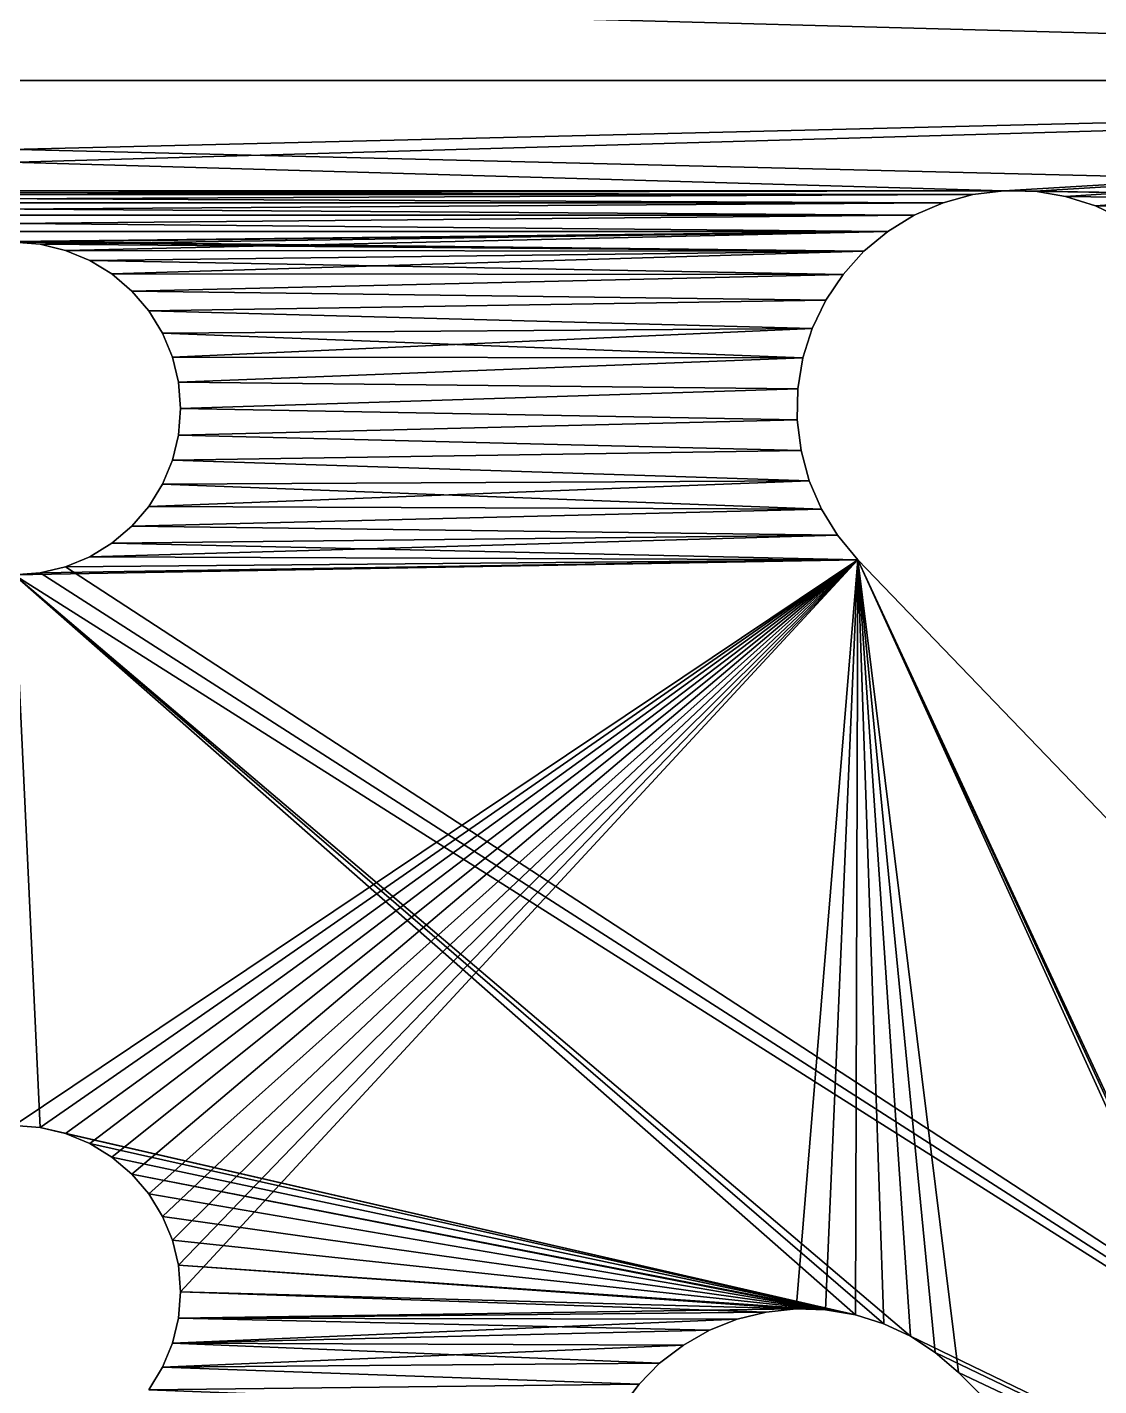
# Model space of a CAD drawing. Header units: millimetres. Extents: x -48.7 to 48.7, y -48.7 to 48.7.
# Drawn here: x 0.12 to 9.94, y 12.61 to 25.06 of the extents above; entities that cross this region are included whole.
import ezdxf

# ---------------------------------------------------------------- set-up
doc = ezdxf.new("R2010")
doc.units = ezdxf.units.MM
doc.header["$LTSCALE"] = 65.185185
for name, color, linetype in [('1', 7, 'CONTINUOUS'), ('103', 7, 'CONTINUOUS'), ('104', 7, 'CONTINUOUS'), ('125', 7, 'CONTINUOUS'), ('126', 7, 'CONTINUOUS'), ('2', 7, 'CONTINUOUS'), ('49', 7, 'CONTINUOUS'), ('50', 7, 'CONTINUOUS'), ('51', 7, 'CONTINUOUS'), ('52', 7, 'CONTINUOUS')]:
    doc.layers.add(name, color=color, linetype=linetype)

msp = doc.modelspace()

# ---------------------------------------------------------------- linework, layer by layer
at = {"layer": '1', "linetype": 'CONTINUOUS'}
for points in [[(-24.575, 25.947), (25.947, 24.575), (-25.947, 24.575), (-24.575, 25.947)], [(24.575, 25.947), (25.947, 24.575), (-24.575, 25.947), (24.575, 25.947)], [(25.947, 24.575), (27.399, 23.276), (-25.947, 24.575), (25.947, 24.575)], [(-25.947, 24.575), (27.399, 23.276), (9.069, 23.563), (-25.947, 24.575)], [(-9.069, 23.563), (-25.947, 24.575), (9.069, 23.563), (-9.069, 23.563)], [(-8.785, 23.529), (-9.069, 23.563), (8.785, 23.529), (-8.785, 23.529)], [(8.785, 23.529), (-9.069, 23.563), (9.069, 23.563), (8.785, 23.529)], [(9.069, 23.563), (27.399, 23.276), (9.355, 23.558), (9.069, 23.563)], [(9.355, 23.558), (27.399, 23.276), (9.635, 23.512), (9.355, 23.558)], [(-8.512, 23.454), (-8.785, 23.529), (8.512, 23.454), (-8.512, 23.454)], [(8.512, 23.454), (-8.785, 23.529), (8.785, 23.529), (8.512, 23.454)], [(-8.248, 23.34), (-8.512, 23.454), (8.248, 23.34), (-8.248, 23.34)], [(8.248, 23.34), (-8.512, 23.454), (8.512, 23.454), (8.248, 23.34)], [(9.635, 23.512), (27.399, 23.276), (9.909, 23.426), (9.635, 23.512)], [(9.909, 23.426), (27.399, 23.276), (10.163, 23.304), (9.909, 23.426)], [(-8.007, 23.191), (-8.248, 23.34), (8.007, 23.191), (-8.007, 23.191)], [(8.007, 23.191), (-8.248, 23.34), (8.248, 23.34), (8.007, 23.191)], [(0, 23.091), (-8.007, 23.191), (7.787, 23.008), (0, 23.091)], [(7.787, 23.008), (-8.007, 23.191), (8.007, 23.191), (7.787, 23.008)], [(0.239, 23.073), (0, 23.091), (7.787, 23.008), (0.239, 23.073)], [(0.471, 23.017), (0.239, 23.073), (7.787, 23.008), (0.471, 23.017)], [(0.693, 22.925), (0.471, 23.017), (7.787, 23.008), (0.693, 22.925)], [(7.595, 22.796), (0.693, 22.925), (7.787, 23.008), (7.595, 22.796)], [(0.895, 22.801), (0.693, 22.925), (7.595, 22.796), (0.895, 22.801)], [(1.079, 22.644), (0.895, 22.801), (7.595, 22.796), (1.079, 22.644)], [(7.437, 22.56), (1.079, 22.644), (7.595, 22.796), (7.437, 22.56)], [(1.233, 22.464), (1.079, 22.644), (7.437, 22.56), (1.233, 22.464)], [(7.313, 22.301), (1.233, 22.464), (7.437, 22.56), (7.313, 22.301)], [(1.359, 22.258), (1.233, 22.464), (7.313, 22.301), (1.359, 22.258)], [(7.228, 22.031), (1.359, 22.258), (7.313, 22.301), (7.228, 22.031)], [(1.45, 22.039), (1.359, 22.258), (7.228, 22.031), (1.45, 22.039)], [(1.505, 21.809), (1.45, 22.039), (7.228, 22.031), (1.505, 21.809)], [(7.182, 21.748), (1.505, 21.809), (7.228, 22.031), (7.182, 21.748)], [(1.525, 21.567), (1.505, 21.809), (7.182, 21.748), (1.525, 21.567)], [(7.175, 21.463), (1.525, 21.567), (7.182, 21.748), (7.175, 21.463)], [(1.505, 21.324), (1.525, 21.567), (7.175, 21.463), (1.505, 21.324)], [(7.211, 21.181), (1.505, 21.324), (7.175, 21.463), (7.211, 21.181)], [(1.45, 21.095), (1.505, 21.324), (7.211, 21.181), (1.45, 21.095)], [(7.286, 20.903), (1.45, 21.095), (7.211, 21.181), (7.286, 20.903)], [(1.359, 20.875), (1.45, 21.095), (7.286, 20.903), (1.359, 20.875)], [(1.233, 20.67), (1.359, 20.875), (7.398, 20.645), (1.233, 20.67)], [(7.398, 20.645), (1.359, 20.875), (7.286, 20.903), (7.398, 20.645)], [(1.079, 20.489), (1.233, 20.67), (7.398, 20.645), (1.079, 20.489)], [(7.546, 20.405), (1.079, 20.489), (7.398, 20.645), (7.546, 20.405)], [(0.895, 20.333), (1.079, 20.489), (7.546, 20.405), (0.895, 20.333)], [(0.693, 20.209), (0.895, 20.333), (7.731, 20.18), (0.693, 20.209)], [(7.731, 20.18), (0.895, 20.333), (7.546, 20.405), (7.731, 20.18)], [(0.471, 20.117), (0.693, 20.209), (7.731, 20.18), (0.471, 20.117)], [(20.125, 7.298), (0.471, 20.117), (7.731, 20.18), (20.125, 7.298)], [(0, 20.042), (0.239, 20.061), (20.125, 7.298), (0, 20.042)], [(0.239, 20.061), (0.471, 20.117), (20.125, 7.298), (0.239, 20.061)], [(0, 14.995), (0, 20.042), (0.239, 14.977), (0, 14.995)], [(0.239, 14.977), (0, 20.042), (7.708, 13.259), (0.239, 14.977)], [(7.708, 13.259), (0, 20.042), (7.97, 13.177), (7.708, 13.259)], [(7.97, 13.177), (0, 20.042), (8.212, 13.063), (7.97, 13.177)], [(8.212, 13.063), (0, 20.042), (20.125, 7.298), (8.212, 13.063)], [(0.471, 14.92), (0.239, 14.977), (7.708, 13.259), (0.471, 14.92)], [(0.693, 14.829), (0.471, 14.92), (7.708, 13.259), (0.693, 14.829)], [(0.895, 14.704), (0.693, 14.829), (7.708, 13.259), (0.895, 14.704)], [(1.079, 14.548), (0.895, 14.704), (7.708, 13.259), (1.079, 14.548)], [(1.233, 14.367), (1.079, 14.548), (7.436, 13.306), (1.233, 14.367)], [(7.436, 13.306), (1.079, 14.548), (7.708, 13.259), (7.436, 13.306)], [(1.359, 14.162), (1.233, 14.367), (7.436, 13.306), (1.359, 14.162)], [(1.45, 13.943), (1.359, 14.162), (7.436, 13.306), (1.45, 13.943)], [(1.505, 13.713), (1.45, 13.943), (7.436, 13.306), (1.505, 13.713)], [(1.525, 13.47), (1.505, 13.713), (7.165, 13.315), (1.525, 13.47)], [(7.165, 13.315), (1.505, 13.713), (7.436, 13.306), (7.165, 13.315)], [(1.505, 13.228), (1.525, 13.47), (6.891, 13.285), (1.505, 13.228)], [(6.891, 13.285), (1.525, 13.47), (7.165, 13.315), (6.891, 13.285)], [(1.45, 12.998), (1.505, 13.228), (6.372, 13.118), (1.45, 12.998)], [(6.624, 13.219), (1.505, 13.228), (6.891, 13.285), (6.624, 13.219)], [(6.372, 13.118), (1.505, 13.228), (6.624, 13.219), (6.372, 13.118)], [(6.132, 12.981), (1.45, 12.998), (6.372, 13.118), (6.132, 12.981)], [(1.359, 12.779), (1.45, 12.998), (5.914, 12.815), (1.359, 12.779)], [(5.914, 12.815), (1.45, 12.998), (6.132, 12.981), (5.914, 12.815)], [(8.44, 12.914), (8.212, 13.063), (20.125, 7.298), (8.44, 12.914)], [(8.653, 12.73), (8.44, 12.914), (20.125, 7.298), (8.653, 12.73)], [(1.233, 12.573), (1.359, 12.779), (5.726, 12.624), (1.233, 12.573)], [(5.726, 12.624), (1.359, 12.779), (5.914, 12.815), (5.726, 12.624)], [(13.162, 8.221), (8.653, 12.73), (20.125, 7.298), (13.162, 8.221)], [(5.563, 12.406), (1.233, 12.573), (5.726, 12.624), (5.563, 12.406)]]:
    msp.add_3dface(points, dxfattribs=at)
at = {"layer": '103', "linetype": 'CONTINUOUS'}
for points in [[(6.372, 13.118), (6.624, 13.219), (6.372, 13.118, 3.175), (6.372, 13.118)], [(6.624, 13.219), (6.624, 13.219, 3.175), (6.372, 13.118, 3.175), (6.624, 13.219)], [(6.624, 13.219), (6.891, 13.285), (6.624, 13.219, 3.175), (6.624, 13.219)], [(6.891, 13.285), (6.891, 13.285, 3.175), (6.624, 13.219, 3.175), (6.891, 13.285)], [(6.891, 13.285), (7.165, 13.315), (6.891, 13.285, 3.175), (6.891, 13.285)], [(7.165, 13.315), (7.165, 13.315, 3.175), (6.891, 13.285, 3.175), (7.165, 13.315)], [(7.165, 13.315), (7.436, 13.306), (7.165, 13.315, 3.175), (7.165, 13.315)], [(7.436, 13.306), (7.436, 13.306, 3.175), (7.165, 13.315, 3.175), (7.436, 13.306)], [(7.436, 13.306), (7.708, 13.259), (7.436, 13.306, 3.175), (7.436, 13.306)], [(7.708, 13.259), (7.708, 13.259, 3.175), (7.436, 13.306, 3.175), (7.708, 13.259)], [(7.708, 13.259), (7.97, 13.177), (7.708, 13.259, 3.175), (7.708, 13.259)], [(7.97, 13.177), (7.97, 13.177, 3.175), (7.708, 13.259, 3.175), (7.97, 13.177)], [(6.132, 12.981), (6.372, 13.118), (6.132, 12.981, 3.175), (6.132, 12.981)], [(6.372, 13.118), (6.372, 13.118, 3.175), (6.132, 12.981, 3.175), (6.372, 13.118)], [(7.97, 13.177), (8.212, 13.063), (7.97, 13.177, 3.175), (7.97, 13.177)], [(8.212, 13.063), (8.212, 13.063, 3.175), (7.97, 13.177, 3.175), (8.212, 13.063)], [(5.914, 12.815), (6.132, 12.981), (5.914, 12.815, 3.175), (5.914, 12.815)], [(6.132, 12.981), (6.132, 12.981, 3.175), (5.914, 12.815, 3.175), (6.132, 12.981)], [(8.212, 13.063), (8.44, 12.914), (8.212, 13.063, 3.175), (8.212, 13.063)], [(8.44, 12.914), (8.44, 12.914, 3.175), (8.212, 13.063, 3.175), (8.44, 12.914)], [(8.44, 12.914), (8.653, 12.73), (8.44, 12.914, 3.175), (8.44, 12.914)], [(8.653, 12.73), (8.653, 12.73, 3.175), (8.44, 12.914, 3.175), (8.653, 12.73)], [(5.726, 12.624), (5.914, 12.815), (5.726, 12.624, 3.175), (5.726, 12.624)], [(5.914, 12.815), (5.914, 12.815, 3.175), (5.726, 12.624, 3.175), (5.914, 12.815)], [(5.563, 12.406), (5.726, 12.624), (5.563, 12.406, 3.175), (5.563, 12.406)], [(5.726, 12.624), (5.726, 12.624, 3.175), (5.563, 12.406, 3.175), (5.726, 12.624)]]:
    msp.add_3dface(points, dxfattribs=at)
at = {"layer": '104', "linetype": 'CONTINUOUS'}
for points in [[(8.653, 12.73), (13.162, 8.221), (8.653, 12.73, 3.175), (8.653, 12.73)], [(13.162, 8.221), (13.162, 8.221, 3.175), (8.653, 12.73, 3.175), (13.162, 8.221)]]:
    msp.add_3dface(points, dxfattribs=at)
at = {"layer": '125', "linetype": 'CONTINUOUS'}
for points in [[(20.125, 7.298), (7.731, 20.18), (20.125, 7.298, 3.175), (20.125, 7.298)], [(20.125, 7.298, 3.175), (7.731, 20.18), (7.731, 20.18, 3.175), (20.125, 7.298, 3.175)]]:
    msp.add_3dface(points, dxfattribs=at)
at = {"layer": '126', "linetype": 'CONTINUOUS'}
for points in [[(8.785, 23.529), (9.069, 23.563), (8.785, 23.529, 3.175), (8.785, 23.529)], [(9.069, 23.563), (9.069, 23.563, 3.175), (8.785, 23.529, 3.175), (9.069, 23.563)], [(9.069, 23.563), (9.355, 23.558), (9.069, 23.563, 3.175), (9.069, 23.563)], [(9.355, 23.558), (9.355, 23.558, 3.175), (9.069, 23.563, 3.175), (9.355, 23.558)], [(9.355, 23.558), (9.635, 23.512), (9.355, 23.558, 3.175), (9.355, 23.558)], [(9.635, 23.512), (9.635, 23.512, 3.175), (9.355, 23.558, 3.175), (9.635, 23.512)], [(8.248, 23.34), (8.512, 23.454), (8.248, 23.34, 3.175), (8.248, 23.34)], [(8.512, 23.454), (8.512, 23.454, 3.175), (8.248, 23.34, 3.175), (8.512, 23.454)], [(8.512, 23.454), (8.785, 23.529), (8.512, 23.454, 3.175), (8.512, 23.454)], [(8.785, 23.529), (8.785, 23.529, 3.175), (8.512, 23.454, 3.175), (8.785, 23.529)], [(9.635, 23.512), (9.909, 23.426), (9.635, 23.512, 3.175), (9.635, 23.512)], [(9.909, 23.426), (9.909, 23.426, 3.175), (9.635, 23.512, 3.175), (9.909, 23.426)], [(9.909, 23.426), (10.163, 23.304), (9.909, 23.426, 3.175), (9.909, 23.426)], [(10.163, 23.304), (10.163, 23.304, 3.175), (9.909, 23.426, 3.175), (10.163, 23.304)], [(8.007, 23.191), (8.248, 23.34), (8.007, 23.191, 3.175), (8.007, 23.191)], [(8.248, 23.34), (8.248, 23.34, 3.175), (8.007, 23.191, 3.175), (8.248, 23.34)], [(7.787, 23.008), (8.007, 23.191), (7.787, 23.008, 3.175), (7.787, 23.008)], [(8.007, 23.191), (8.007, 23.191, 3.175), (7.787, 23.008, 3.175), (8.007, 23.191)], [(7.595, 22.796), (7.787, 23.008), (7.595, 22.796, 3.175), (7.595, 22.796)], [(7.787, 23.008), (7.787, 23.008, 3.175), (7.595, 22.796, 3.175), (7.787, 23.008)], [(7.437, 22.56), (7.595, 22.796), (7.437, 22.56, 3.175), (7.437, 22.56)], [(7.595, 22.796), (7.595, 22.796, 3.175), (7.437, 22.56, 3.175), (7.595, 22.796)], [(7.313, 22.301), (7.437, 22.56), (7.313, 22.301, 3.175), (7.313, 22.301)], [(7.437, 22.56), (7.437, 22.56, 3.175), (7.313, 22.301, 3.175), (7.437, 22.56)], [(7.228, 22.031), (7.313, 22.301), (7.228, 22.031, 3.175), (7.228, 22.031)], [(7.313, 22.301), (7.313, 22.301, 3.175), (7.228, 22.031, 3.175), (7.313, 22.301)], [(7.182, 21.748), (7.228, 22.031), (7.182, 21.748, 3.175), (7.182, 21.748)], [(7.228, 22.031), (7.228, 22.031, 3.175), (7.182, 21.748, 3.175), (7.228, 22.031)], [(7.175, 21.463), (7.182, 21.748), (7.175, 21.463, 3.175), (7.175, 21.463)], [(7.182, 21.748), (7.182, 21.748, 3.175), (7.175, 21.463, 3.175), (7.182, 21.748)], [(7.211, 21.181), (7.175, 21.463), (7.211, 21.181, 3.175), (7.211, 21.181)], [(7.175, 21.463), (7.175, 21.463, 3.175), (7.211, 21.181, 3.175), (7.175, 21.463)], [(7.286, 20.903), (7.211, 21.181), (7.286, 20.903, 3.175), (7.286, 20.903)], [(7.211, 21.181), (7.211, 21.181, 3.175), (7.286, 20.903, 3.175), (7.211, 21.181)], [(7.398, 20.645), (7.286, 20.903), (7.398, 20.645, 3.175), (7.398, 20.645)], [(7.286, 20.903), (7.286, 20.903, 3.175), (7.398, 20.645, 3.175), (7.286, 20.903)], [(7.546, 20.405), (7.398, 20.645), (7.546, 20.405, 3.175), (7.546, 20.405)], [(7.398, 20.645), (7.398, 20.645, 3.175), (7.546, 20.405, 3.175), (7.398, 20.645)], [(7.731, 20.18), (7.546, 20.405), (7.731, 20.18, 3.175), (7.731, 20.18)], [(7.546, 20.405), (7.546, 20.405, 3.175), (7.731, 20.18, 3.175), (7.546, 20.405)]]:
    msp.add_3dface(points, dxfattribs=at)
at = {"layer": '2', "linetype": 'CONTINUOUS'}
for points in [[(-24.575, 25.947, 3.175), (-25.947, 24.575, 3.175), (24.575, 25.947, 3.175), (-24.575, 25.947, 3.175)], [(24.575, 25.947, 3.175), (-25.947, 24.575, 3.175), (25.947, 24.575, 3.175), (24.575, 25.947, 3.175)], [(-25.947, 24.575, 3.175), (-27.399, 23.276, 3.175), (25.947, 24.575, 3.175), (-25.947, 24.575, 3.175)], [(25.947, 24.575, 3.175), (-27.399, 23.276, 3.175), (-9.069, 23.563, 3.175), (25.947, 24.575, 3.175)], [(25.947, 24.575, 3.175), (-9.069, 23.563, 3.175), (9.069, 23.563, 3.175), (25.947, 24.575, 3.175)], [(9.355, 23.558, 3.175), (25.947, 24.575, 3.175), (9.069, 23.563, 3.175), (9.355, 23.558, 3.175)], [(9.635, 23.512, 3.175), (25.947, 24.575, 3.175), (9.355, 23.558, 3.175), (9.635, 23.512, 3.175)], [(9.909, 23.426, 3.175), (25.947, 24.575, 3.175), (9.635, 23.512, 3.175), (9.909, 23.426, 3.175)], [(10.163, 23.304, 3.175), (25.947, 24.575, 3.175), (9.909, 23.426, 3.175), (10.163, 23.304, 3.175)], [(-9.069, 23.563, 3.175), (-8.785, 23.529, 3.175), (9.069, 23.563, 3.175), (-9.069, 23.563, 3.175)], [(9.069, 23.563, 3.175), (-8.785, 23.529, 3.175), (8.785, 23.529, 3.175), (9.069, 23.563, 3.175)], [(-8.785, 23.529, 3.175), (-8.512, 23.454, 3.175), (8.785, 23.529, 3.175), (-8.785, 23.529, 3.175)], [(8.785, 23.529, 3.175), (-8.512, 23.454, 3.175), (8.512, 23.454, 3.175), (8.785, 23.529, 3.175)], [(-8.512, 23.454, 3.175), (-8.248, 23.34, 3.175), (8.512, 23.454, 3.175), (-8.512, 23.454, 3.175)], [(8.512, 23.454, 3.175), (-8.248, 23.34, 3.175), (8.248, 23.34, 3.175), (8.512, 23.454, 3.175)], [(-8.248, 23.34, 3.175), (-8.007, 23.191, 3.175), (8.248, 23.34, 3.175), (-8.248, 23.34, 3.175)], [(8.248, 23.34, 3.175), (-8.007, 23.191, 3.175), (8.007, 23.191, 3.175), (8.248, 23.34, 3.175)], [(-8.007, 23.191, 3.175), (-7.787, 23.008, 3.175), (8.007, 23.191, 3.175), (-8.007, 23.191, 3.175)], [(-7.787, 23.008, 3.175), (0, 23.091, 3.175), (8.007, 23.191, 3.175), (-7.787, 23.008, 3.175)], [(0, 23.091, 3.175), (0.239, 23.073, 3.175), (8.007, 23.191, 3.175), (0, 23.091, 3.175)], [(0.239, 23.073, 3.175), (0.471, 23.017, 3.175), (8.007, 23.191, 3.175), (0.239, 23.073, 3.175)], [(8.007, 23.191, 3.175), (0.471, 23.017, 3.175), (7.787, 23.008, 3.175), (8.007, 23.191, 3.175)], [(0.471, 23.017, 3.175), (0.693, 22.925, 3.175), (7.787, 23.008, 3.175), (0.471, 23.017, 3.175)], [(0.693, 22.925, 3.175), (0.895, 22.801, 3.175), (7.787, 23.008, 3.175), (0.693, 22.925, 3.175)], [(7.787, 23.008, 3.175), (0.895, 22.801, 3.175), (7.595, 22.796, 3.175), (7.787, 23.008, 3.175)], [(0.895, 22.801, 3.175), (1.079, 22.644, 3.175), (7.595, 22.796, 3.175), (0.895, 22.801, 3.175)], [(7.595, 22.796, 3.175), (1.079, 22.644, 3.175), (7.437, 22.56, 3.175), (7.595, 22.796, 3.175)], [(1.079, 22.644, 3.175), (1.233, 22.464, 3.175), (7.437, 22.56, 3.175), (1.079, 22.644, 3.175)], [(7.437, 22.56, 3.175), (1.233, 22.464, 3.175), (7.313, 22.301, 3.175), (7.437, 22.56, 3.175)], [(1.233, 22.464, 3.175), (1.359, 22.258, 3.175), (7.313, 22.301, 3.175), (1.233, 22.464, 3.175)], [(1.359, 22.258, 3.175), (1.45, 22.039, 3.175), (7.313, 22.301, 3.175), (1.359, 22.258, 3.175)], [(7.313, 22.301, 3.175), (1.45, 22.039, 3.175), (7.228, 22.031, 3.175), (7.313, 22.301, 3.175)], [(1.45, 22.039, 3.175), (1.505, 21.809, 3.175), (7.228, 22.031, 3.175), (1.45, 22.039, 3.175)], [(7.228, 22.031, 3.175), (1.505, 21.809, 3.175), (7.182, 21.748, 3.175), (7.228, 22.031, 3.175)], [(1.505, 21.809, 3.175), (1.525, 21.567, 3.175), (7.182, 21.748, 3.175), (1.505, 21.809, 3.175)], [(7.182, 21.748, 3.175), (1.525, 21.567, 3.175), (7.175, 21.463, 3.175), (7.182, 21.748, 3.175)], [(1.525, 21.567, 3.175), (1.505, 21.324, 3.175), (7.175, 21.463, 3.175), (1.525, 21.567, 3.175)], [(7.175, 21.463, 3.175), (1.505, 21.324, 3.175), (7.211, 21.181, 3.175), (7.175, 21.463, 3.175)], [(1.505, 21.324, 3.175), (1.45, 21.095, 3.175), (7.211, 21.181, 3.175), (1.505, 21.324, 3.175)], [(7.211, 21.181, 3.175), (1.45, 21.095, 3.175), (7.286, 20.903, 3.175), (7.211, 21.181, 3.175)], [(1.45, 21.095, 3.175), (1.359, 20.875, 3.175), (7.286, 20.903, 3.175), (1.45, 21.095, 3.175)], [(1.359, 20.875, 3.175), (1.233, 20.67, 3.175), (7.286, 20.903, 3.175), (1.359, 20.875, 3.175)], [(7.286, 20.903, 3.175), (1.233, 20.67, 3.175), (7.398, 20.645, 3.175), (7.286, 20.903, 3.175)], [(1.233, 20.67, 3.175), (1.079, 20.489, 3.175), (7.398, 20.645, 3.175), (1.233, 20.67, 3.175)], [(7.398, 20.645, 3.175), (1.079, 20.489, 3.175), (7.546, 20.405, 3.175), (7.398, 20.645, 3.175)], [(1.079, 20.489, 3.175), (0.895, 20.333, 3.175), (7.546, 20.405, 3.175), (1.079, 20.489, 3.175)], [(0.895, 20.333, 3.175), (0.693, 20.209, 3.175), (7.546, 20.405, 3.175), (0.895, 20.333, 3.175)], [(7.546, 20.405, 3.175), (0.693, 20.209, 3.175), (7.731, 20.18, 3.175), (7.546, 20.405, 3.175)], [(0.239, 20.061, 3.175), (0, 20.042, 3.175), (7.731, 20.18, 3.175), (0.239, 20.061, 3.175)], [(0, 20.042, 3.175), (0, 14.995, 3.175), (7.731, 20.18, 3.175), (0, 20.042, 3.175)], [(0, 14.995, 3.175), (0.239, 14.977, 3.175), (7.731, 20.18, 3.175), (0, 14.995, 3.175)], [(0.471, 20.117, 3.175), (0.239, 20.061, 3.175), (7.731, 20.18, 3.175), (0.471, 20.117, 3.175)], [(0.239, 14.977, 3.175), (0.471, 14.92, 3.175), (7.731, 20.18, 3.175), (0.239, 14.977, 3.175)], [(0.693, 20.209, 3.175), (0.471, 20.117, 3.175), (7.731, 20.18, 3.175), (0.693, 20.209, 3.175)], [(0.471, 14.92, 3.175), (0.693, 14.829, 3.175), (7.731, 20.18, 3.175), (0.471, 14.92, 3.175)], [(0.693, 14.829, 3.175), (0.895, 14.704, 3.175), (7.731, 20.18, 3.175), (0.693, 14.829, 3.175)], [(0.895, 14.704, 3.175), (1.079, 14.548, 3.175), (7.731, 20.18, 3.175), (0.895, 14.704, 3.175)], [(1.079, 14.548, 3.175), (1.233, 14.367, 3.175), (7.731, 20.18, 3.175), (1.079, 14.548, 3.175)], [(1.233, 14.367, 3.175), (1.359, 14.162, 3.175), (7.731, 20.18, 3.175), (1.233, 14.367, 3.175)], [(1.359, 14.162, 3.175), (1.45, 13.943, 3.175), (7.731, 20.18, 3.175), (1.359, 14.162, 3.175)], [(1.45, 13.943, 3.175), (1.505, 13.713, 3.175), (7.731, 20.18, 3.175), (1.45, 13.943, 3.175)], [(1.505, 13.713, 3.175), (1.525, 13.47, 3.175), (7.731, 20.18, 3.175), (1.505, 13.713, 3.175)], [(1.525, 13.47, 3.175), (7.165, 13.315, 3.175), (7.731, 20.18, 3.175), (1.525, 13.47, 3.175)], [(7.165, 13.315, 3.175), (7.436, 13.306, 3.175), (7.731, 20.18, 3.175), (7.165, 13.315, 3.175)], [(7.436, 13.306, 3.175), (7.708, 13.259, 3.175), (7.731, 20.18, 3.175), (7.436, 13.306, 3.175)], [(7.708, 13.259, 3.175), (7.97, 13.177, 3.175), (7.731, 20.18, 3.175), (7.708, 13.259, 3.175)], [(13.494, 7.781, 3.175), (13.609, 7.539, 3.175), (7.731, 20.18, 3.175), (13.494, 7.781, 3.175)], [(13.609, 7.539, 3.175), (20.125, 7.298, 3.175), (7.731, 20.18, 3.175), (13.609, 7.539, 3.175)], [(13.345, 8.008, 3.175), (13.494, 7.781, 3.175), (7.731, 20.18, 3.175), (13.345, 8.008, 3.175)], [(13.162, 8.221, 3.175), (13.345, 8.008, 3.175), (7.731, 20.18, 3.175), (13.162, 8.221, 3.175)], [(8.653, 12.73, 3.175), (13.162, 8.221, 3.175), (7.731, 20.18, 3.175), (8.653, 12.73, 3.175)], [(8.44, 12.914, 3.175), (8.653, 12.73, 3.175), (7.731, 20.18, 3.175), (8.44, 12.914, 3.175)], [(8.212, 13.063, 3.175), (8.44, 12.914, 3.175), (7.731, 20.18, 3.175), (8.212, 13.063, 3.175)], [(7.97, 13.177, 3.175), (8.212, 13.063, 3.175), (7.731, 20.18, 3.175), (7.97, 13.177, 3.175)], [(1.525, 13.47, 3.175), (1.505, 13.228, 3.175), (7.165, 13.315, 3.175), (1.525, 13.47, 3.175)], [(1.505, 13.228, 3.175), (1.45, 12.998, 3.175), (6.624, 13.219, 3.175), (1.505, 13.228, 3.175)], [(6.624, 13.219, 3.175), (1.45, 12.998, 3.175), (6.372, 13.118, 3.175), (6.624, 13.219, 3.175)], [(7.165, 13.315, 3.175), (1.505, 13.228, 3.175), (6.891, 13.285, 3.175), (7.165, 13.315, 3.175)], [(6.891, 13.285, 3.175), (1.505, 13.228, 3.175), (6.624, 13.219, 3.175), (6.891, 13.285, 3.175)], [(6.372, 13.118, 3.175), (1.45, 12.998, 3.175), (6.132, 12.981, 3.175), (6.372, 13.118, 3.175)], [(1.45, 12.998, 3.175), (1.359, 12.779, 3.175), (6.132, 12.981, 3.175), (1.45, 12.998, 3.175)], [(6.132, 12.981, 3.175), (1.359, 12.779, 3.175), (5.914, 12.815, 3.175), (6.132, 12.981, 3.175)], [(1.359, 12.779, 3.175), (1.233, 12.573, 3.175), (5.726, 12.624, 3.175), (1.359, 12.779, 3.175)], [(5.914, 12.815, 3.175), (1.359, 12.779, 3.175), (5.726, 12.624, 3.175), (5.914, 12.815, 3.175)], [(5.726, 12.624, 3.175), (1.233, 12.573, 3.175), (5.563, 12.406, 3.175), (5.726, 12.624, 3.175)]]:
    msp.add_3dface(points, dxfattribs=at)
at = {"layer": '49', "linetype": 'CONTINUOUS'}
for points in [[(1.525, 21.567), (1.505, 21.324), (1.525, 21.567, 3.175), (1.525, 21.567)], [(1.525, 21.567, 3.175), (1.505, 21.324), (1.505, 21.324, 3.175), (1.525, 21.567, 3.175)], [(1.505, 21.324), (1.45, 21.095), (1.505, 21.324, 3.175), (1.505, 21.324)], [(1.45, 21.095), (1.45, 21.095, 3.175), (1.505, 21.324, 3.175), (1.45, 21.095)], [(1.45, 21.095), (1.359, 20.875), (1.45, 21.095, 3.175), (1.45, 21.095)], [(1.359, 20.875), (1.359, 20.875, 3.175), (1.45, 21.095, 3.175), (1.359, 20.875)], [(1.359, 20.875), (1.233, 20.67), (1.359, 20.875, 3.175), (1.359, 20.875)], [(1.233, 20.67), (1.233, 20.67, 3.175), (1.359, 20.875, 3.175), (1.233, 20.67)], [(1.233, 20.67), (1.079, 20.489), (1.233, 20.67, 3.175), (1.233, 20.67)], [(1.079, 20.489), (1.079, 20.489, 3.175), (1.233, 20.67, 3.175), (1.079, 20.489)], [(1.079, 20.489), (0.895, 20.333), (1.079, 20.489, 3.175), (1.079, 20.489)], [(0.895, 20.333), (0.895, 20.333, 3.175), (1.079, 20.489, 3.175), (0.895, 20.333)], [(0.895, 20.333), (0.693, 20.209), (0.895, 20.333, 3.175), (0.895, 20.333)], [(0.693, 20.209), (0.693, 20.209, 3.175), (0.895, 20.333, 3.175), (0.693, 20.209)], [(0.693, 20.209), (0.471, 20.117), (0.693, 20.209, 3.175), (0.693, 20.209)], [(0.471, 20.117), (0.471, 20.117, 3.175), (0.693, 20.209, 3.175), (0.471, 20.117)], [(0.239, 20.061), (0, 20.042), (0.239, 20.061, 3.175), (0.239, 20.061)], [(0, 20.042), (0, 20.042, 3.175), (0.239, 20.061, 3.175), (0, 20.042)], [(0.471, 20.117), (0.239, 20.061), (0.471, 20.117, 3.175), (0.471, 20.117)], [(0.239, 20.061), (0.239, 20.061, 3.175), (0.471, 20.117, 3.175), (0.239, 20.061)]]:
    msp.add_3dface(points, dxfattribs=at)
at = {"layer": '50', "linetype": 'CONTINUOUS'}
for points in [[(0, 23.091), (0.239, 23.073), (0, 23.091, 3.175), (0, 23.091)], [(0.239, 23.073), (0.239, 23.073, 3.175), (0, 23.091, 3.175), (0.239, 23.073)], [(0.239, 23.073), (0.471, 23.017), (0.239, 23.073, 3.175), (0.239, 23.073)], [(0.471, 23.017), (0.471, 23.017, 3.175), (0.239, 23.073, 3.175), (0.471, 23.017)], [(0.471, 23.017), (0.693, 22.925), (0.471, 23.017, 3.175), (0.471, 23.017)], [(0.693, 22.925), (0.693, 22.925, 3.175), (0.471, 23.017, 3.175), (0.693, 22.925)], [(0.693, 22.925), (0.895, 22.801), (0.693, 22.925, 3.175), (0.693, 22.925)], [(0.895, 22.801), (0.895, 22.801, 3.175), (0.693, 22.925, 3.175), (0.895, 22.801)], [(0.895, 22.801), (1.079, 22.644), (0.895, 22.801, 3.175), (0.895, 22.801)], [(1.079, 22.644), (1.079, 22.644, 3.175), (0.895, 22.801, 3.175), (1.079, 22.644)], [(1.079, 22.644), (1.233, 22.464), (1.079, 22.644, 3.175), (1.079, 22.644)], [(1.233, 22.464), (1.233, 22.464, 3.175), (1.079, 22.644, 3.175), (1.233, 22.464)], [(1.233, 22.464), (1.359, 22.258), (1.233, 22.464, 3.175), (1.233, 22.464)], [(1.359, 22.258), (1.359, 22.258, 3.175), (1.233, 22.464, 3.175), (1.359, 22.258)], [(1.359, 22.258), (1.45, 22.039), (1.359, 22.258, 3.175), (1.359, 22.258)], [(1.45, 22.039), (1.45, 22.039, 3.175), (1.359, 22.258, 3.175), (1.45, 22.039)], [(1.45, 22.039), (1.505, 21.809), (1.45, 22.039, 3.175), (1.45, 22.039)], [(1.505, 21.809), (1.505, 21.809, 3.175), (1.45, 22.039, 3.175), (1.505, 21.809)], [(1.505, 21.809), (1.525, 21.567), (1.505, 21.809, 3.175), (1.505, 21.809)], [(1.525, 21.567), (1.525, 21.567, 3.175), (1.505, 21.809, 3.175), (1.525, 21.567)]]:
    msp.add_3dface(points, dxfattribs=at)
at = {"layer": '51', "linetype": 'CONTINUOUS'}
for points in [[(1.525, 13.47), (1.505, 13.228), (1.525, 13.47, 3.175), (1.525, 13.47)], [(1.525, 13.47, 3.175), (1.505, 13.228), (1.505, 13.228, 3.175), (1.525, 13.47, 3.175)], [(1.505, 13.228), (1.45, 12.998), (1.505, 13.228, 3.175), (1.505, 13.228)], [(1.45, 12.998), (1.45, 12.998, 3.175), (1.505, 13.228, 3.175), (1.45, 12.998)], [(1.45, 12.998), (1.359, 12.779), (1.45, 12.998, 3.175), (1.45, 12.998)], [(1.359, 12.779), (1.359, 12.779, 3.175), (1.45, 12.998, 3.175), (1.359, 12.779)], [(1.359, 12.779), (1.233, 12.573), (1.359, 12.779, 3.175), (1.359, 12.779)], [(1.233, 12.573), (1.233, 12.573, 3.175), (1.359, 12.779, 3.175), (1.233, 12.573)]]:
    msp.add_3dface(points, dxfattribs=at)
at = {"layer": '52', "linetype": 'CONTINUOUS'}
for points in [[(0, 14.995), (0.239, 14.977), (0, 14.995, 3.175), (0, 14.995)], [(0.239, 14.977), (0.239, 14.977, 3.175), (0, 14.995, 3.175), (0.239, 14.977)], [(0.239, 14.977), (0.471, 14.92), (0.239, 14.977, 3.175), (0.239, 14.977)], [(0.471, 14.92), (0.471, 14.92, 3.175), (0.239, 14.977, 3.175), (0.471, 14.92)], [(0.471, 14.92), (0.693, 14.829), (0.471, 14.92, 3.175), (0.471, 14.92)], [(0.693, 14.829), (0.693, 14.829, 3.175), (0.471, 14.92, 3.175), (0.693, 14.829)], [(0.693, 14.829), (0.895, 14.704), (0.693, 14.829, 3.175), (0.693, 14.829)], [(0.895, 14.704), (0.895, 14.704, 3.175), (0.693, 14.829, 3.175), (0.895, 14.704)], [(0.895, 14.704), (1.079, 14.548), (0.895, 14.704, 3.175), (0.895, 14.704)], [(1.079, 14.548), (1.079, 14.548, 3.175), (0.895, 14.704, 3.175), (1.079, 14.548)], [(1.079, 14.548), (1.233, 14.367), (1.079, 14.548, 3.175), (1.079, 14.548)], [(1.233, 14.367), (1.233, 14.367, 3.175), (1.079, 14.548, 3.175), (1.233, 14.367)], [(1.233, 14.367), (1.359, 14.162), (1.233, 14.367, 3.175), (1.233, 14.367)], [(1.359, 14.162), (1.359, 14.162, 3.175), (1.233, 14.367, 3.175), (1.359, 14.162)], [(1.359, 14.162), (1.45, 13.943), (1.359, 14.162, 3.175), (1.359, 14.162)], [(1.45, 13.943), (1.45, 13.943, 3.175), (1.359, 14.162, 3.175), (1.45, 13.943)], [(1.45, 13.943), (1.505, 13.713), (1.45, 13.943, 3.175), (1.45, 13.943)], [(1.505, 13.713), (1.505, 13.713, 3.175), (1.45, 13.943, 3.175), (1.505, 13.713)], [(1.505, 13.713), (1.525, 13.47), (1.505, 13.713, 3.175), (1.505, 13.713)], [(1.525, 13.47), (1.525, 13.47, 3.175), (1.505, 13.713, 3.175), (1.525, 13.47)]]:
    msp.add_3dface(points, dxfattribs=at)

doc.saveas('drawing.dxf')
